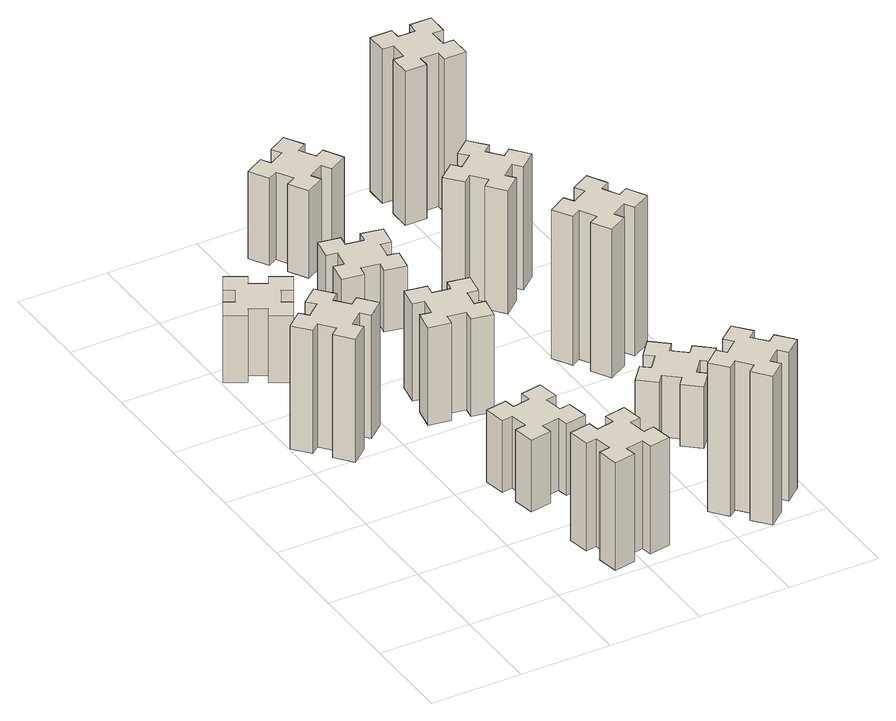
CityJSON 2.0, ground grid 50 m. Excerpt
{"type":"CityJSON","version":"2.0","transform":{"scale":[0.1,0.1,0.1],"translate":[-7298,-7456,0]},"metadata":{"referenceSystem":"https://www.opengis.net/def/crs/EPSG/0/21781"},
"CityObjects":{
"building1":{"type":"Building","attributes":{"class":"1000","function":"1000","usage":"1000","yearOfConstruction":2016,"roofType":"1000","measuredHeight":72,"storeysAboveGround":30,"storeysBelowGround":0},"geometry":[{"type":"Solid","lod":"1","boundaries":[[[[0,1,2,3,4,5,6,7,8,9,10,11,12,13,14,15,16,17,18,19]],[[17,16,20,21]],[[16,15,22,20]],[[15,14,23,22]],[[14,13,24,23]],[[13,12,25,24]],[[12,11,26,25]],[[11,10,27,26]],[[10,9,28,27]],[[9,8,29,28]],[[8,7,30,29]],[[7,6,31,30]],[[6,5,32,31]],[[5,4,33,32]],[[4,3,34,33]],[[3,2,35,34]],[[2,1,36,35]],[[1,0,37,36]],[[0,19,38,37]],[[19,18,39,38]],[[18,17,21,39]],[[24,25,26,27,28,29,30,31,32,33,34,35,36,37,38,39,21,20,22,23]]]]}]},
"building2":{"type":"Building","attributes":{"class":"1000","function":"1000","usage":"1000","yearOfConstruction":2016,"roofType":"1000","measuredHeight":39,"storeysAboveGround":30,"storeysBelowGround":0},"geometry":[{"type":"Solid","lod":"1","boundaries":[[[[40,41,42,43,44,45,46,47,48,49,50,51,52,53,54,55,56,57,58,59]],[[57,56,60,61]],[[56,55,62,60]],[[55,54,63,62]],[[54,53,64,63]],[[53,52,65,64]],[[52,51,66,65]],[[51,50,67,66]],[[50,49,68,67]],[[49,48,69,68]],[[48,47,70,69]],[[47,46,71,70]],[[46,45,72,71]],[[45,44,73,72]],[[44,43,74,73]],[[43,42,75,74]],[[42,41,76,75]],[[41,40,77,76]],[[40,59,78,77]],[[59,58,79,78]],[[58,57,61,79]],[[64,65,66,67,68,69,70,71,72,73,74,75,76,77,78,79,61,60,62,63]]]]}]},
"building3":{"type":"Building","attributes":{"class":"1000","function":"1000","usage":"1000","yearOfConstruction":2016,"roofType":"1000","measuredHeight":63,"storeysAboveGround":30,"storeysBelowGround":0},"geometry":[{"type":"Solid","lod":"1","boundaries":[[[[80,81,82,83,84,85,86,87,88,89,90,91,92,93,94,95,96,97,98,99]],[[97,96,100,101]],[[96,95,102,100]],[[95,94,103,102]],[[94,93,104,103]],[[93,92,105,104]],[[92,91,106,105]],[[91,90,107,106]],[[90,89,108,107]],[[89,88,109,108]],[[88,87,110,109]],[[87,86,111,110]],[[86,85,112,111]],[[85,84,113,112]],[[84,83,114,113]],[[83,82,115,114]],[[82,81,116,115]],[[81,80,117,116]],[[80,99,118,117]],[[99,98,119,118]],[[98,97,101,119]],[[104,105,106,107,108,109,110,111,112,113,114,115,116,117,118,119,101,100,102,103]]]]}]},
"building4":{"type":"Building","attributes":{"class":"1000","function":"1000","usage":"1000","yearOfConstruction":2016,"roofType":"1000","measuredHeight":42,"storeysAboveGround":30,"storeysBelowGround":0},"geometry":[{"type":"Solid","lod":"1","boundaries":[[[[120,121,122,123,124,125,126,127,128,129,130,131,132,133,134,135,136,137,138,139]],[[137,136,140,141]],[[136,135,142,140]],[[135,134,143,142]],[[134,133,144,143]],[[133,132,145,144]],[[132,131,146,145]],[[131,130,147,146]],[[130,129,148,147]],[[129,128,149,148]],[[128,127,150,149]],[[127,126,151,150]],[[126,125,152,151]],[[125,124,153,152]],[[124,123,154,153]],[[123,122,155,154]],[[122,121,156,155]],[[121,120,157,156]],[[120,139,158,157]],[[139,138,159,158]],[[138,137,141,159]],[[144,145,146,147,148,149,150,151,152,153,154,155,156,157,158,159,141,140,142,143]]]]}]},
"building5":{"type":"Building","attributes":{"class":"1000","function":"1000","usage":"1000","yearOfConstruction":2016,"roofType":"1000","measuredHeight":57,"storeysAboveGround":30,"storeysBelowGround":0},"geometry":[{"type":"Solid","lod":"1","boundaries":[[[[160,161,162,163,164,165,166,167,168,169,170,171,172,173,174,175,176,177,178,179]],[[177,176,180,181]],[[176,175,182,180]],[[175,174,183,182]],[[174,173,184,183]],[[173,172,185,184]],[[172,171,186,185]],[[171,170,187,186]],[[170,169,188,187]],[[169,168,189,188]],[[168,167,190,189]],[[167,166,191,190]],[[166,165,192,191]],[[165,164,193,192]],[[164,163,194,193]],[[163,162,195,194]],[[162,161,196,195]],[[161,160,197,196]],[[160,179,198,197]],[[179,178,199,198]],[[178,177,181,199]],[[184,185,186,187,188,189,190,191,192,193,194,195,196,197,198,199,181,180,182,183]]]]}]},
"building6":{"type":"Building","attributes":{"class":"1000","function":"1000","usage":"1000","yearOfConstruction":2016,"roofType":"1000","measuredHeight":36,"storeysAboveGround":30,"storeysBelowGround":0},"geometry":[{"type":"Solid","lod":"1","boundaries":[[[[200,201,202,203,204,205,206,207,208,209,210,211,212,213,214,215,216,217,218,219]],[[217,216,220,221]],[[216,215,222,220]],[[215,214,223,222]],[[214,213,224,223]],[[213,212,225,224]],[[212,211,226,225]],[[211,210,227,226]],[[210,209,228,227]],[[209,208,229,228]],[[208,207,230,229]],[[207,206,231,230]],[[206,205,232,231]],[[205,204,233,232]],[[204,203,234,233]],[[203,202,235,234]],[[202,201,236,235]],[[201,200,237,236]],[[200,219,238,237]],[[219,218,239,238]],[[218,217,221,239]],[[224,225,226,227,228,229,230,231,232,233,234,235,236,237,238,239,221,220,222,223]]]]}]},
"building7":{"type":"Building","attributes":{"class":"1000","function":"1000","usage":"1000","yearOfConstruction":2016,"roofType":"1000","measuredHeight":87,"storeysAboveGround":30,"storeysBelowGround":0},"geometry":[{"type":"Solid","lod":"1","boundaries":[[[[240,241,242,243,244,245,246,247,248,249,250,251,252,253,254,255,256,257,258,259]],[[257,256,260,261]],[[256,255,262,260]],[[255,254,263,262]],[[254,253,264,263]],[[253,252,265,264]],[[252,251,266,265]],[[251,250,267,266]],[[250,249,268,267]],[[249,248,269,268]],[[248,247,270,269]],[[247,246,271,270]],[[246,245,272,271]],[[245,244,273,272]],[[244,243,274,273]],[[243,242,275,274]],[[242,241,276,275]],[[241,240,277,276]],[[240,259,278,277]],[[259,258,279,278]],[[258,257,261,279]],[[264,265,266,267,268,269,270,271,272,273,274,275,276,277,278,279,261,260,262,263]]]]}]},
"building8":{"type":"Building","attributes":{"class":"1000","function":"1000","usage":"1000","yearOfConstruction":2016,"roofType":"1000","measuredHeight":51,"storeysAboveGround":30,"storeysBelowGround":0},"geometry":[{"type":"Solid","lod":"1","boundaries":[[[[280,281,282,283,284,285,286,287,288,289,290,291,292,293,294,295,296,297,298,299]],[[297,296,300,301]],[[296,295,302,300]],[[295,294,303,302]],[[294,293,304,303]],[[293,292,305,304]],[[292,291,306,305]],[[291,290,307,306]],[[290,289,308,307]],[[289,288,309,308]],[[288,287,310,309]],[[287,286,311,310]],[[286,285,312,311]],[[285,284,313,312]],[[284,283,314,313]],[[283,282,315,314]],[[282,281,316,315]],[[281,280,317,316]],[[280,299,318,317]],[[299,298,319,318]],[[298,297,301,319]],[[304,305,306,307,308,309,310,311,312,313,314,315,316,317,318,319,301,300,302,303]]]]}]},
"building9":{"type":"Building","attributes":{"class":"1000","function":"1000","usage":"1000","yearOfConstruction":2016,"roofType":"1000","measuredHeight":36,"storeysAboveGround":30,"storeysBelowGround":0},"geometry":[{"type":"Solid","lod":"1","boundaries":[[[[320,321,322,323,324,325,326,327,328,329,330,331,332,333,334,335,336,337,338,339]],[[337,336,340,341]],[[336,335,342,340]],[[335,334,343,342]],[[334,333,344,343]],[[333,332,345,344]],[[332,331,346,345]],[[331,330,347,346]],[[330,329,348,347]],[[329,328,349,348]],[[328,327,350,349]],[[327,326,351,350]],[[326,325,352,351]],[[325,324,353,352]],[[324,323,354,353]],[[323,322,355,354]],[[322,321,356,355]],[[321,320,357,356]],[[320,339,358,357]],[[339,338,359,358]],[[338,337,341,359]],[[344,345,346,347,348,349,350,351,352,353,354,355,356,357,358,359,341,340,342,343]]]]}]},
"building10":{"type":"Building","attributes":{"class":"1000","function":"1000","usage":"1000","yearOfConstruction":2016,"roofType":"1000","measuredHeight":87,"storeysAboveGround":30,"storeysBelowGround":0},"geometry":[{"type":"Solid","lod":"1","boundaries":[[[[360,361,362,363,364,365,366,367,368,369,370,371,372,373,374,375,376,377,378,379]],[[377,376,380,381]],[[376,375,382,380]],[[375,374,383,382]],[[374,373,384,383]],[[373,372,385,384]],[[372,371,386,385]],[[371,370,387,386]],[[370,369,388,387]],[[369,368,389,388]],[[368,367,390,389]],[[367,366,391,390]],[[366,365,392,391]],[[365,364,393,392]],[[364,363,394,393]],[[363,362,395,394]],[[362,361,396,395]],[[361,360,397,396]],[[360,379,398,397]],[[379,378,399,398]],[[378,377,381,399]],[[384,385,386,387,388,389,390,391,392,393,394,395,396,397,398,399,381,380,382,383]]]]}]},
"building11":{"type":"Building","attributes":{"class":"1000","function":"1000","usage":"1000","yearOfConstruction":2016,"roofType":"1000","measuredHeight":72,"storeysAboveGround":30,"storeysBelowGround":0},"geometry":[{"type":"Solid","lod":"1","boundaries":[[[[400,401,402,403,404,405,406,407,408,409,410,411,412,413,414,415,416,417,418,419]],[[417,416,420,421]],[[416,415,422,420]],[[415,414,423,422]],[[414,413,424,423]],[[413,412,425,424]],[[412,411,426,425]],[[411,410,427,426]],[[410,409,428,427]],[[409,408,429,428]],[[408,407,430,429]],[[407,406,431,430]],[[406,405,432,431]],[[405,404,433,432]],[[404,403,434,433]],[[403,402,435,434]],[[402,401,436,435]],[[401,400,437,436]],[[400,419,438,437]],[[419,418,439,438]],[[418,417,421,439]],[[424,425,426,427,428,429,430,431,432,433,434,435,436,437,438,439,421,420,422,423]]]]}]},
"building12":{"type":"Building","attributes":{"class":"1000","function":"1000","usage":"1000","yearOfConstruction":2016,"roofType":"1000","measuredHeight":90,"storeysAboveGround":30,"storeysBelowGround":0},"geometry":[{"type":"Solid","lod":"1","boundaries":[[[[440,441,442,443,444,445,446,447,448,449,450,451,452,453,454,455,456,457,458,459]],[[457,456,460,461]],[[456,455,462,460]],[[455,454,463,462]],[[454,453,464,463]],[[453,452,465,464]],[[452,451,466,465]],[[451,450,467,466]],[[450,449,468,467]],[[449,448,469,468]],[[448,447,470,469]],[[447,446,471,470]],[[446,445,472,471]],[[445,444,473,472]],[[444,443,474,473]],[[443,442,475,474]],[[442,441,476,475]],[[441,440,477,476]],[[440,459,478,477]],[[459,458,479,478]],[[458,457,461,479]],[[464,465,466,467,468,469,470,471,472,473,474,475,476,477,478,479,461,460,462,463]]]]}]}
},
"vertices":[
[362,1758,0],[297,1834,0],[343,1873,0],[266,1965,0],[174,1888,0],[213,1842,0],[136,1777,0],[98,1823,0],[6,1746,0],[83,1654,0],[129,1693,0],[193,1616,0],[147,1578,0],[224,1486,0],[316,1563,0],[278,1609,0],[354,1673,0],[393,1627,0],[485,1704,0],[408,1796,0],[354,1673,720],[393,1627,720],[278,1609,720],[316,1563,720],[224,1486,720],[147,1578,720],[193,1616,720],[129,1693,720],[83,1654,720],[6,1746,720],[98,1823,720],[136,1777,720],[213,1842,720],[174,1888,720],[266,1965,720],[343,1873,720],[297,1834,720],[362,1758,720],[408,1796,720],[485,1704,720],
[316,2367,0],[366,2454,0],[418,2424,0],[478,2528,0],[374,2588,0],[344,2536,0],[257,2586,0],[287,2638,0],[183,2698,0],[123,2594,0],[175,2564,0],[125,2477,0],[73,2507,0],[13,2403,0],[117,2343,0],[147,2395,0],[234,2345,0],[204,2293,0],[308,2233,0],[368,2337,0],[234,2345,390],[204,2293,390],[147,2395,390],[117,2343,390],[13,2403,390],[73,2507,390],[125,2477,390],[175,2564,390],[123,2594,390],[183,2698,390],[287,2638,390],[257,2586,390],[344,2536,390],[374,2588,390],[478,2528,390],[418,2424,390],[366,2454,390],[316,2367,390],[368,2337,390],[308,2233,390],
[955,128,0],[1054,146,0],[1064,87,0],[1182,107,0],[1161,226,0],[1102,215,0],[1085,314,0],[1144,324,0],[1123,442,0],[1005,421,0],[1015,362,0],[917,345,0],[907,404,0],[788,383,0],[809,265,0],[868,275,0],[886,177,0],[827,167,0],[847,48,0],[966,69,0],[886,177,630],[827,167,630],[868,275,630],[809,265,630],[788,383,630],[907,404,630],[917,345,630],[1015,362,630],[1005,421,630],[1123,442,630],[1144,324,630],[1085,314,630],[1102,215,630],[1161,226,630],[1182,107,630],[1064,87,630],[1054,146,630],[955,128,630],[966,69,630],[847,48,630],
[915,1002,0],[817,985,0],[807,1044,0],[688,1023,0],[709,905,0],[768,915,0],[786,817,0],[727,807,0],[747,688,0],[866,709,0],[855,768,0],[954,786,0],[964,727,0],[1082,747,0],[1061,866,0],[1002,855,0],[985,954,0],[1044,964,0],[1023,1082,0],[905,1061,0],[985,954,420],[1044,964,420],[1002,855,420],[1061,866,420],[1082,747,420],[964,727,420],[954,786,420],[855,768,420],[866,709,420],[747,688,420],[727,807,420],[786,817,420],[768,915,420],[709,905,420],[688,1023,420],[807,1044,420],[817,985,420],[915,1002,420],[905,1061,420],[1023,1082,420],
[817,1626,0],[915,1608,0],[905,1549,0],[1023,1528,0],[1044,1647,0],[985,1657,0],[1002,1755,0],[1061,1745,0],[1082,1863,0],[964,1884,0],[954,1825,0],[855,1842,0],[866,1901,0],[747,1922,0],[727,1804,0],[786,1794,0],[768,1695,0],[709,1706,0],[688,1587,0],[807,1567,0],[768,1695,570],[709,1706,570],[786,1794,570],[727,1804,570],[747,1922,570],[866,1901,570],[855,1842,570],[954,1825,570],[964,1884,570],[1082,1863,570],[1061,1745,570],[1002,1755,570],[985,1657,570],[1044,1647,570],[1023,1528,570],[905,1549,570],[915,1608,570],[817,1626,570],[807,1567,570],[688,1587,570],
[954,2665,0],[855,2682,0],[866,2741,0],[747,2762,0],[727,2644,0],[786,2634,0],[768,2535,0],[709,2546,0],[688,2427,0],[807,2407,0],[817,2466,0],[915,2448,0],[905,2389,0],[1023,2368,0],[1044,2487,0],[985,2497,0],[1002,2595,0],[1061,2585,0],[1082,2703,0],[964,2724,0],[1002,2595,360],[1061,2585,360],[985,2497,360],[1044,2487,360],[1023,2368,360],[905,2389,360],[915,2448,360],[817,2466,360],[807,2407,360],[688,2427,360],[709,2546,360],[768,2535,360],[786,2634,360],[727,2644,360],[747,2762,360],[866,2741,360],[855,2682,360],[954,2665,360],[964,2724,360],[1082,2703,360],
[1758,129,0],[1834,193,0],[1873,147,0],[1965,224,0],[1888,316,0],[1842,278,0],[1777,354,0],[1823,393,0],[1746,485,0],[1654,408,0],[1693,362,0],[1616,297,0],[1578,343,0],[1486,266,0],[1563,174,0],[1609,213,0],[1673,136,0],[1627,98,0],[1704,6,0],[1796,83,0],[1673,136,870],[1627,98,870],[1609,213,870],[1563,174,870],[1486,266,870],[1578,343,870],[1616,297,870],[1693,362,870],[1654,408,870],[1746,485,870],[1823,393,870],[1777,354,870],[1842,278,870],[1888,316,870],[1965,224,870],[1873,147,870],[1834,193,870],[1758,129,870],[1796,83,870],[1704,6,870],
[1006,3217,0],[956,3304,0],[1008,3334,0],[948,3438,0],[844,3378,0],[874,3326,0],[787,3276,0],[757,3328,0],[653,3268,0],[713,3164,0],[765,3194,0],[815,3107,0],[763,3077,0],[823,2973,0],[927,3033,0],[897,3085,0],[984,3135,0],[1014,3083,0],[1118,3143,0],[1058,3247,0],[984,3135,510],[1014,3083,510],[897,3085,510],[927,3033,510],[823,2973,510],[763,3077,510],[815,3107,510],[765,3194,510],[713,3164,510],[653,3268,510],[757,3328,510],[787,3276,510],[874,3326,510],[844,3378,510],[948,3438,510],[1008,3334,510],[956,3304,510],[1006,3217,510],[1058,3247,510],[1118,3143,510],
[1777,876,0],[1842,953,0],[1888,914,0],[1965,1006,0],[1873,1083,0],[1834,1037,0],[1758,1102,0],[1796,1148,0],[1704,1225,0],[1627,1133,0],[1673,1094,0],[1609,1018,0],[1563,1056,0],[1486,964,0],[1578,887,0],[1616,933,0],[1693,869,0],[1654,823,0],[1746,746,0],[1823,838,0],[1693,869,360],[1654,823,360],[1616,933,360],[1578,887,360],[1486,964,360],[1563,1056,360],[1609,1018,360],[1673,1094,360],[1627,1133,360],[1704,1225,360],[1796,1148,360],[1758,1102,360],[1834,1037,360],[1873,1083,360],[1965,1006,360],[1888,914,360],[1842,953,360],[1777,876,360],[1823,838,360],[1746,746,360],
[1846,1737,0],[1796,1824,0],[1848,1854,0],[1788,1958,0],[1684,1898,0],[1714,1846,0],[1627,1796,0],[1597,1848,0],[1493,1788,0],[1553,1684,0],[1605,1714,0],[1655,1627,0],[1603,1597,0],[1663,1493,0],[1767,1553,0],[1737,1605,0],[1824,1655,0],[1854,1603,0],[1958,1663,0],[1898,1767,0],[1824,1655,870],[1854,1603,870],[1737,1605,870],[1767,1553,870],[1663,1493,870],[1603,1597,870],[1655,1627,870],[1605,1714,870],[1553,1684,870],[1493,1788,870],[1597,1848,870],[1627,1796,870],[1714,1846,870],[1684,1898,870],[1788,1958,870],[1848,1854,870],[1796,1824,870],[1846,1737,870],[1898,1767,870],[1958,1663,870],
[1642,2498,0],[1577,2574,0],[1623,2613,0],[1546,2705,0],[1454,2628,0],[1493,2582,0],[1416,2517,0],[1378,2563,0],[1286,2486,0],[1363,2394,0],[1409,2433,0],[1473,2356,0],[1427,2318,0],[1504,2226,0],[1596,2303,0],[1558,2349,0],[1634,2413,0],[1673,2367,0],[1765,2444,0],[1688,2536,0],[1634,2413,720],[1673,2367,720],[1558,2349,720],[1596,2303,720],[1504,2226,720],[1427,2318,720],[1473,2356,720],[1409,2433,720],[1363,2394,720],[1286,2486,720],[1378,2563,720],[1416,2517,720],[1493,2582,720],[1454,2628,720],[1546,2705,720],[1623,2613,720],[1577,2574,720],[1642,2498,720],[1688,2536,720],[1765,2444,720],
[1575,3195,0],[1675,3195,0],[1675,3135,0],[1795,3135,0],[1795,3255,0],[1735,3255,0],[1735,3355,0],[1795,3355,0],[1795,3475,0],[1675,3475,0],[1675,3415,0],[1575,3415,0],[1575,3475,0],[1455,3475,0],[1455,3355,0],[1515,3355,0],[1515,3255,0],[1455,3255,0],[1455,3135,0],[1575,3135,0],[1515,3255,900],[1455,3255,900],[1515,3355,900],[1455,3355,900],[1455,3475,900],[1575,3475,900],[1575,3415,900],[1675,3415,900],[1675,3475,900],[1795,3475,900],[1795,3355,900],[1735,3355,900],[1735,3255,900],[1795,3255,900],[1795,3135,900],[1675,3135,900],[1675,3195,900],[1575,3195,900],[1575,3135,900],[1455,3135,900]
]}
